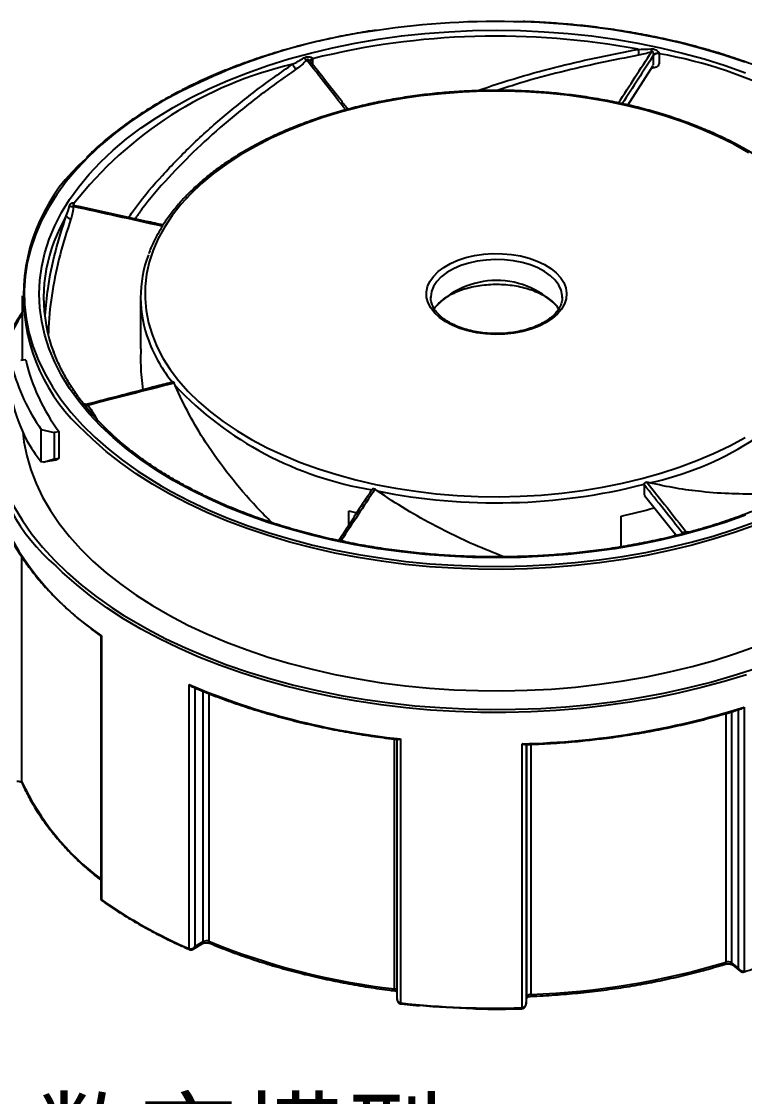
# Model space of a CAD drawing. Header units: millimetres. Extents: x 2517 to 6633, y 792 to 3241.
# Drawn here: x 2644.94 to 2671.76, y 892.76 to 932.67 of the extents above; entities that cross this region are included whole.
import ezdxf

# ---------------------------------------------------------------- set-up
doc = ezdxf.new("R2010")
doc.units = ezdxf.units.MM
doc.layers.add('实线', color=7, linetype='Continuous', lineweight=25)
doc.layers.add('文本', color=3, linetype='Continuous', lineweight=15)
doc.styles.get("Standard").update_dxf_attribs({"font": 'simfang.ttf'})

msp = doc.modelspace()

# ---------------------------------------------------------------- linework, layer by layer
at = {"layer": '实线'}
for p, q in [((2655.7384, 931.2834), (2655.7384, 931.0753)), ((2667.4317, 929.5667), (2668.3688, 931.0382)), ((2668.3851, 931.0954), (2668.3851, 931.4173)), ((2646.8792, 925.9036), (2646.8792, 925.8721)), ((2644.958, 922.4884), (2644.958, 920.0899)), ((2649.358, 922.4231), (2649.358, 920.5143)), ((2660.1183, 922.4459), (2660.118, 922.4231)), ((2664.998, 922.4231), (2664.9976, 922.4482)), ((2645.0953, 920.1111), (2644.9092, 920.0823)), ((2647.375, 918.3059), (2647.3079, 918.3852)), ((2647.6735, 918.0092), (2647.7343, 917.9023)), ((2645.6725, 917.5198), (2646.1516, 917.4058)), ((2645.6725, 916.3265), (2645.6725, 917.5198)), ((2646.3376, 917.4345), (2646.1516, 917.4058)), ((2646.1516, 917.4058), (2646.1516, 916.4309)), ((2646.3376, 916.4597), (2646.3376, 917.4345)), ((2645.7513, 916.3114), (2645.6725, 916.3265)), ((2645.7513, 916.3114), (2646.1516, 916.4309)), ((2646.2365, 916.3865), (2645.7513, 916.3114)), ((2646.1516, 916.4309), (2646.3376, 916.4597)), ((2668.0532, 915.0685), (2669.24, 913.5914)), ((2657.084, 913.9802), (2657.084, 914.5092)), ((2667.1807, 913.1668), (2667.1807, 914.3056)), ((2669.1716, 913.6764), (2669.1729, 913.5753)), ((2669.4581, 913.6452), (2669.4581, 913.6792)), ((2656.807, 913.4144), (2657.0032, 913.3376)), ((2644.9399, 912.8149), (2644.9399, 904.4648)), ((2647.8761, 909.867), (2647.8761, 900.1418)), ((2647.9119, 909.862), (2647.9119, 900.064)), ((2651.1621, 898.2521), (2651.1621, 908.0501)), ((2651.3738, 907.9303), (2651.3738, 898.3264)), ((2651.6831, 898.5113), (2651.6831, 907.8032)), ((2651.8922, 907.7202), (2651.8922, 898.5219)), ((2671.5406, 897.5123), (2671.5406, 907.1222)), ((2671.7479, 907.2191), (2671.7479, 897.4211)), ((2671.0744, 897.7476), (2671.0744, 906.9844)), ((2671.2789, 907.0447), (2671.2789, 897.7203)), ((2658.7722, 896.7536), (2658.7722, 906.0287)), ((2658.867, 906.0179), (2658.867, 896.3894)), ((2658.9968, 906.0364), (2658.9968, 896.2384)), ((2663.5041, 896.0565), (2663.5041, 905.8545)), ((2663.6557, 905.8263), (2663.6557, 896.2071)), ((2663.6867, 896.4635), (2663.6867, 905.8273)), ((2663.8351, 905.8325), (2663.8351, 896.5492)), ((2647.9222, 900.0335), (2647.9375, 900.0206)), ((2651.3019, 898.23), (2651.6501, 898.4382)), ((2651.3738, 898.3264), (2651.6831, 898.5113)), ((2671.2789, 897.7203), (2671.5406, 897.5123)), ((2671.3088, 897.6493), (2671.6006, 897.4175)), ((2671.7253, 897.3844), (2671.7465, 897.3891)), ((2663.6543, 896.1898), (2663.6859, 896.4507)), ((2663.6557, 896.2071), (2663.6867, 896.4635)), ((2663.6859, 896.4507), (2663.6867, 896.4635)), ((2658.9956, 896.2066), (2659.0175, 896.2022))]:
    msp.add_line(p, q, dxfattribs=at)
at = {"layer": '实线', "flags": 128}
for points in [[(2671.7698, 931.1569), (2670.9904, 931.4193), (2670.1886, 931.6581), (2669.3666, 931.8728), (2668.5266, 932.0628), (2667.6707, 932.2276), (2666.8013, 932.3667), (2665.9206, 932.4798), (2665.031, 932.5666), (2664.1349, 932.6268), (2663.5292, 932.6523)], [(2650.5654, 929.4769), (2651.2095, 929.8297), (2651.8847, 930.1626), (2652.5891, 930.4747), (2653.3209, 930.765), (2654.078, 931.0328), (2654.8583, 931.2774), (2655.6597, 931.4981), (2656.48, 931.6942), (2657.317, 931.8653), (2658.1684, 932.0109), (2659.0318, 932.1306), (2659.9048, 932.224), (2660.7852, 932.2909), (2661.6703, 932.3311), (2662.558, 932.3445), (2663.4456, 932.3311), (2664.3308, 932.2909), (2665.2111, 932.224), (2666.0841, 932.1306), (2666.9475, 932.0109), (2667.7989, 931.8653), (2668.6359, 931.6942), (2669.4562, 931.4981), (2670.2576, 931.2774), (2671.038, 931.0328), (2671.795, 930.765)], [(2668.3711, 931.0463), (2668.3821, 931.0695), (2668.3851, 931.0954), (2668.3851, 931.0954), (2668.3851, 931.0954)], [(2671.9155, 927.7965), (2671.3557, 928.1102), (2670.7643, 928.404), (2670.1436, 928.6768), (2669.4957, 928.9277), (2668.8229, 929.1559), (2668.1278, 929.3603), (2667.4127, 929.5404), (2666.6802, 929.6955), (2665.933, 929.8251), (2665.1736, 929.9286), (2664.405, 930.0057), (2663.6297, 930.0561), (2662.8506, 930.0797), (2662.0704, 930.0763), (2661.292, 930.046), (2660.5181, 929.9889), (2659.7515, 929.9052), (2658.9949, 929.7951), (2658.2511, 929.6591), (2657.5227, 929.4977), (2656.8124, 929.3115), (2656.1226, 929.101), (2655.4559, 928.8671), (2654.8145, 928.6106), (2654.2009, 928.3324), (2653.6173, 928.0336), (2653.0656, 927.7151), (2652.5479, 927.3781), (2652.066, 927.0239), (2651.6217, 926.6537), (2651.2165, 926.2688), (2650.852, 925.8706), (2650.5293, 925.4605), (2650.2497, 925.04), (2650.0142, 924.6106), (2649.8236, 924.1739), (2649.6785, 923.7314), (2649.5796, 923.2846), (2649.5271, 922.8352), (2649.5212, 922.3848), (2649.5621, 921.9351), (2649.6494, 921.4875), (2649.783, 921.0437), (2649.9623, 920.6054), (2650.1867, 920.174), (2650.4553, 919.7512), (2650.7673, 919.3384), (2651.1215, 918.9371), (2651.5167, 918.5487), (2651.9513, 918.1747), (2652.424, 917.8163), (2652.9329, 917.4749), (2653.4763, 917.1517), (2654.0521, 916.8479), (2654.6585, 916.5644), (2655.2931, 916.3024), (2655.9537, 916.0628), (2656.6379, 915.8464), (2657.3434, 915.654), (2658.0675, 915.4863), (2658.8077, 915.344), (2659.5613, 915.2274), (2660.3256, 915.137), (2661.0979, 915.0732), (2661.8755, 915.0362), (2662.6555, 915.0261), (2663.4352, 915.043), (2664.2117, 915.0867), (2664.9822, 915.1571), (2665.7442, 915.2541), (2666.4947, 915.3771), (2667.2311, 915.5259), (2667.9508, 915.6998), (2668.6511, 915.8983), (2669.3297, 916.1205), (2669.984, 916.3658), (2670.6118, 916.6333), (2671.2107, 916.922), (2671.7786, 917.2308)], [(2650.1695, 929.7055), (2649.5481, 929.3278), (2648.9613, 928.9322), (2648.4105, 928.5197), (2647.8973, 928.0914), (2647.4229, 927.6483), (2646.9887, 927.1918), (2646.5958, 926.723), (2646.2451, 926.2431), (2645.9378, 925.7534), (2645.6745, 925.2552), (2645.456, 924.7499), (2645.2828, 924.2387), (2645.1555, 923.7231), (2645.0743, 923.2044), (2645.0394, 922.684), (2645.051, 922.1632), (2645.1091, 921.6434), (2645.2134, 921.1261), (2645.3637, 920.6125), (2645.5596, 920.1041), (2645.8006, 919.6022), (2646.086, 919.1081), (2646.4151, 918.6232), (2646.787, 918.1487), (2647.2007, 917.6858), (2647.6552, 917.2359), (2648.1491, 916.8), (2648.6813, 916.3795), (2649.2503, 915.9753), (2649.8546, 915.5885), (2650.1196, 915.4309)], [(2671.795, 914.3425), (2671.038, 914.0747), (2670.2576, 913.8301), (2669.4562, 913.6094), (2668.6359, 913.4132), (2667.7989, 913.2421), (2666.9475, 913.0966), (2666.0841, 912.9769), (2665.2111, 912.8835), (2664.3308, 912.8166), (2663.4456, 912.7764), (2662.558, 912.7629), (2661.6703, 912.7764), (2660.7852, 912.8166), (2659.9048, 912.8835), (2659.0318, 912.9769), (2658.1684, 913.0966), (2657.317, 913.2421), (2656.48, 913.4132), (2655.6597, 913.6094), (2654.8583, 913.8301), (2654.078, 914.0747), (2653.3209, 914.3425), (2652.5891, 914.6328), (2651.8847, 914.9449), (2651.2095, 915.2778), (2650.5654, 915.6306), (2649.9542, 916.0024), (2649.3776, 916.3922), (2648.837, 916.7989), (2648.3341, 917.2213), (2647.8702, 917.6583), (2647.4465, 918.1088), (2647.0642, 918.5715), (2646.7244, 919.045), (2646.428, 919.5282), (2646.1759, 920.0197), (2645.9686, 920.5181), (2645.8068, 921.0221), (2645.6909, 921.5303), (2645.6212, 922.0413), (2645.598, 922.5537), (2645.6212, 923.0662), (2645.6909, 923.5772), (2645.8068, 924.0854), (2645.9686, 924.5894), (2646.1759, 925.0878), (2646.428, 925.5793), (2646.7244, 926.0625), (2647.0642, 926.536), (2647.4465, 926.9987), (2647.8702, 927.4491), (2648.3341, 927.8862), (2648.837, 928.3086), (2649.3776, 928.7153), (2649.9542, 929.1051), (2650.5654, 929.4769)], [(2646.8685, 925.8714), (2646.8708, 925.8888), (2646.8792, 925.9067)], [(2646.8792, 925.9036), (2646.8708, 925.8861), (2646.8685, 925.872)], [(2646.6005, 925.456), (2646.3465, 924.9677), (2646.143, 924.4875)], [(2664.3964, 921.4924), (2664.135, 921.3604), (2663.8454, 921.2497), (2663.5328, 921.1623), (2663.2029, 921.0997), (2662.8614, 921.0631), (2662.5145, 921.053), (2662.1684, 921.0697), (2661.8292, 921.113), (2661.5031, 921.1819), (2661.1958, 921.2753), (2660.9127, 921.3915), (2660.6591, 921.5285), (2660.4393, 921.6837), (2660.2573, 921.8545), (2660.1164, 922.0378), (2660.0191, 922.2302), (2659.967, 922.4285), (2659.9612, 922.629), (2660.0018, 922.8281), (2660.0879, 923.0223), (2660.2181, 923.2082), (2660.3901, 923.3824), (2660.6008, 923.5418), (2660.8464, 923.6836), (2661.1225, 923.8052), (2661.4243, 923.9045), (2661.7463, 923.9797), (2662.0827, 924.0294), (2662.4277, 924.0528), (2662.7749, 924.0495), (2663.1183, 924.0194), (2663.4517, 923.9632), (2663.7692, 923.8819), (2664.065, 923.7768), (2664.334, 923.6499), (2664.5712, 923.5035), (2664.7726, 923.3401), (2664.9344, 923.1627), (2665.0538, 922.9744), (2665.1286, 922.7786), (2665.1576, 922.5788), (2665.1402, 922.3786), (2665.0767, 922.1814), (2664.9683, 921.991), (2664.8168, 921.8105), (2664.6251, 921.6433), (2664.3964, 921.4924)], [(2664.9976, 922.4482), (2664.9946, 922.4968), (2664.9531, 922.6919), (2664.865, 922.8817), (2664.732, 923.0626), (2664.5567, 923.231), (2664.3425, 923.3837), (2664.0935, 923.5178), (2663.8147, 923.6305), (2663.5113, 923.7197), (2663.1895, 923.7837), (2662.8553, 923.8212), (2662.5154, 923.8315), (2662.1763, 923.8143), (2661.8446, 923.7701), (2661.5268, 923.6997), (2661.229, 923.6044), (2660.9572, 923.4862), (2660.7165, 923.3472), (2660.5116, 923.1903), (2660.3466, 923.0184), (2660.2246, 922.8349), (2660.148, 922.6434), (2660.1183, 922.4477), (2660.1183, 922.4459)], [(2644.958, 921.7965), (2644.813, 921.5656), (2644.5255, 921.0506), (2644.2829, 920.5279), (2644.0857, 919.9988), (2643.9345, 919.4648), (2643.8295, 918.927), (2643.7711, 918.3869), (2643.7594, 917.8458), (2643.7945, 917.305), (2643.8762, 916.766), (2644.0043, 916.2299), (2644.1786, 915.6982), (2644.3986, 915.1721), (2644.6637, 914.6531), (2644.9733, 914.1423), (2645.3266, 913.6411), (2645.7228, 913.1506), (2646.1608, 912.6722), (2646.6395, 912.207), (2647.1579, 911.7561), (2647.7145, 911.3207), (2648.3081, 910.9018), (2648.7412, 910.6213)], [(2647.6735, 918.0092), (2647.6461, 918.0027), (2647.6424, 918.0021)], [(2644.9838, 917.4303), (2645.0294, 917.0666), (2645.1342, 916.5469), (2645.2852, 916.031), (2645.482, 915.5203), (2645.7241, 915.0161), (2646.0108, 914.5198), (2646.3414, 914.0326), (2646.715, 913.5559), (2647.1306, 913.091), (2647.5871, 912.639), (2648.0834, 912.2011), (2648.618, 911.7787), (2649.1895, 911.3726), (2649.7966, 910.9841), (2650.4374, 910.6141), (2651.1105, 910.2637), (2651.8138, 909.9337), (2652.5457, 909.6251), (2653.3041, 909.3386), (2654.087, 909.0751), (2654.8925, 908.8352), (2655.7182, 908.6195), (2656.5621, 908.4286), (2657.4219, 908.2631), (2658.2953, 908.1234), (2659.18, 908.0097), (2660.0736, 907.9226), (2660.9739, 907.8621), (2661.8783, 907.8284), (2662.7846, 907.8217), (2663.6902, 907.8419), (2664.5929, 907.889), (2665.4901, 907.9628), (2666.3796, 908.0633), (2667.2589, 908.19), (2668.1258, 908.3427), (2668.9779, 908.5209), (2669.813, 908.7242), (2670.6289, 908.9521), (2671.4233, 909.204), (2672.1942, 909.4791)], [(2672.1942, 913.9864), (2671.4233, 913.7113), (2670.6289, 913.4594), (2669.813, 913.2316), (2668.9779, 913.0282), (2668.1258, 912.85), (2667.2589, 912.6973), (2666.3796, 912.5706), (2665.4901, 912.4701), (2664.5929, 912.3963), (2663.6902, 912.3492), (2662.7846, 912.329), (2661.8783, 912.3357), (2660.9739, 912.3694), (2660.0736, 912.4299), (2659.18, 912.5171), (2658.2953, 912.6307), (2657.4219, 912.7704), (2656.5621, 912.9359), (2655.7182, 913.1268), (2654.8925, 913.3425), (2654.087, 913.5824), (2653.3041, 913.8459), (2652.5457, 914.1324), (2651.8138, 914.441), (2651.1105, 914.771), (2650.4374, 915.1214), (2649.7966, 915.4914), (2649.1895, 915.8799), (2648.618, 916.286), (2648.0834, 916.7085), (2647.5871, 917.1463), (2647.3036, 917.4207)], [(2650.1196, 915.4309), (2650.4925, 915.2202), (2651.1625, 914.8714), (2651.8627, 914.5429), (2652.5912, 914.2357), (2653.3462, 913.9505), (2654.1255, 913.6882), (2654.9273, 913.4494), (2655.7493, 913.2347), (2656.5893, 913.0447), (2657.4452, 912.8799), (2658.3146, 912.7408), (2659.1953, 912.6277), (2660.0849, 912.5409), (2660.9811, 912.4807), (2661.8814, 912.4472), (2662.7835, 912.4405), (2663.6851, 912.4606), (2664.5836, 912.5075), (2665.4768, 912.581), (2666.3622, 912.681), (2667.2376, 912.8071), (2668.1005, 912.9591), (2668.9487, 913.1365), (2669.78, 913.339), (2670.5922, 913.5658), (2671.383, 913.8165), (2672.1504, 914.0903)], [(2657.084, 914.5092), (2657.3291, 914.4464), (2657.3792, 914.434)], [(2671.8289, 908.4211), (2671.0042, 908.1681), (2670.1589, 907.9389), (2669.2949, 907.7341), (2668.4144, 907.5542), (2667.5196, 907.3997), (2666.6127, 907.2709), (2665.6958, 907.1682), (2664.7713, 907.0918), (2663.8413, 907.0418), (2662.9082, 907.0185), (2661.9743, 907.0218), (2661.0417, 907.0518), (2660.1129, 907.1084), (2659.1901, 907.1914), (2658.2755, 907.3007), (2657.3714, 907.4359), (2656.48, 907.5968), (2655.6034, 907.783), (2654.7439, 907.9939), (2653.9035, 908.2291), (2653.0843, 908.4881), (2652.2882, 908.7701), (2651.5173, 909.0744), (2650.7734, 909.4005), (2650.0584, 909.7473), (2649.3739, 910.1142), (2648.7217, 910.5001), (2648.1034, 910.9042), (2647.5204, 911.3254), (2646.9743, 911.7628), (2646.4662, 912.2152), (2646.2115, 912.4621)], [(2648.7412, 910.6213), (2648.9371, 910.5006), (2649.5999, 910.1179), (2650.295, 909.7548), (2651.0205, 909.4122), (2651.7747, 909.0908), (2652.5558, 908.7916), (2653.3617, 908.5152), (2654.1904, 908.2624), (2655.04, 908.0337), (2655.9083, 907.8297), (2656.793, 907.651), (2657.6922, 907.4979), (2658.6034, 907.3709), (2659.5244, 907.2703), (2660.453, 907.1963), (2661.3869, 907.1492), (2662.3236, 907.1289), (2663.2609, 907.1357), (2664.1965, 907.1694), (2665.128, 907.23), (2666.0531, 907.3173), (2666.9695, 907.4311), (2667.875, 907.5712), (2668.7672, 907.7371), (2669.644, 907.9285), (2670.5032, 908.1449), (2671.3426, 908.3858), (2672.1602, 908.6505)], [(2644.9483, 904.4236), (2644.9429, 904.4397), (2644.9399, 904.4648)], [(2671.0463, 897.6762), (2671.0524, 897.6791), (2671.0618, 897.6887), (2671.0687, 897.7038), (2671.073, 897.7237), (2671.0744, 897.7476)], [(2671.7479, 897.4211), (2671.7456, 897.4088), (2671.7419, 897.3985), (2671.7369, 897.3906), (2671.7309, 897.3853), (2671.7254, 897.3831)], [(2671.7564, 897.4234), (2671.7556, 897.4114), (2671.7534, 897.4014), (2671.7498, 897.3939), (2671.745, 897.389), (2671.7419, 897.3875)], [(2659.0063, 896.2369), (2659.0066, 896.225), (2659.0074, 896.2153), (2659.0088, 896.2082), (2659.0107, 896.204), (2659.0125, 896.2027)]]:
    msp.add_lwpolyline(points, dxfattribs=at)
at = {"layer": '实线'}
for centre, radius, start, end in [((2662.5495, 902.81), 29.8584, 88.11963, 98.51201), ((2661.1927, 909.7369), 22.8091, 97.71695, 118.90001), ((2662.5712, 903.8829), 28.2427, 79.30682, 104.0006), ((2667.5709, 931.513), 0.27, 338.95261, 26.89872), ((2667.9352, 931.5286), 0.374, 2.53246, 19.52467), ((2668.5358, 931.2721), 0.21, 74.34891, 135.85442), ((2668.5334, 931.2726), 0.2071, 73.42095, 135.69977), ((2665.6945, 915.0034), 16.7238, 44.82307, 80.02112), ((2658.2747, 916.99), 14.4695, 103.12388, 141.95748), ((2656.0969, 931.7194), 1.2781, 209.93572, 220.09495), ((2655.6883, 931.5917), 0.3919, 224.96101, 244.65108), ((2655.7501, 931.1782), 0.1089, 96.15509, 168.39151), ((2655.7477, 931.1776), 0.1062, 95.00057, 169.07478), ((2651.7644, 922.4894), 6.7521, 131.16375, 228.65028), ((2646.7937, 925.5625), 0.2206, 208.87666, 264.62367), ((2646.8224, 926.0522), 0.2545, 246.4929, 277.27558), ((2651.5299, 922.4233), 5.7689, 159.03341, 200.69643), ((2653.8762, 922.4228), 4.5169, 159.44375, 200.94223), ((2662.5592, 919.9629), 3.0926, 41.39331, 138.80234), ((2650.8054, 917.8577), 7.0863, 145.60599, 229.58791), ((2655.0352, 922.8728), 5.7601, 201.00198, 218.81813), ((2651.6902, 921.7262), 7.3422, 194.84357, 214.95332), ((2652.0431, 921.7093), 7.1292, 192.95464, 216.84227), ((2665.8065, 926.8135), 11.5292, 282.10884, 322.25165), ((2660.0234, 928.0503), 12.9346, 223.47014, 260.71716), ((2647.3079, 918.5005), 0.1153, 270.01368, 313.71243), ((2662.5474, 936.9667), 22.1669, 258.51915, 284.32937), ((2653.623, 918.5001), 10.3553, 203.85719, 236.52968), ((2663.1178, 933.1755), 19.3023, 282.15089, 285.93596), ((2669.4122, 913.6401), 0.0603, 1.00363, 40.44823), ((2669.4127, 913.6413), 0.0599, 0.41303, 40.5849), ((2669.6634, 913.8056), 0.1077, 230.81428, 275.7338), ((2656.9036, 913.4071), 0.0968, 175.62883, 196.62157), ((2661.7846, 933.1306), 27.2372, 247.04572, 264.1254), ((2662.7921, 935.7383), 29.8923, 271.36471, 287.4337), ((2653.738, 908.5833), 9.7144, 205.08474, 232.8839), ((2647.9461, 900.0574), 0.0348, 169.04472, 225.4636), ((2647.9602, 900.0561), 0.0422, 175.80373, 231.42104), ((2658.3693, 915.0018), 18.2348, 235.02992, 246.69246), ((2651.6023, 898.5037), 0.0812, 306.08635, 5.36559), ((2651.7991, 898.2909), 0.2491, 68.05509, 117.74669), ((2651.9644, 898.5103), 0.0731, 170.84463, 236.76039), ((2661.7908, 922.7661), 26.187, 247.79038, 263.38072), ((2651.1909, 898.2494), 0.0369, 171.23306, 236.75585), ((2651.2039, 898.2506), 0.0418, 177.93123, 245.28045), ((2662.7804, 925.3863), 28.8564, 272.09458, 286.70382), ((2671.1482, 897.5206), 0.2387, 56.79629, 108.00134), ((2671.3655, 897.715), 0.0868, 176.51216, 229.18468), ((2658.8622, 896.7361), 0.0917, 169.02271, 213.78641), ((2658.7553, 896.5623), 0.192, 54.45334, 84.97745), ((2663.8178, 896.4078), 0.1425, 83.04542, 156.9781), ((2663.6094, 896.531), 0.2264, 347.36874, 4.61682), ((2659.0583, 896.2193), 0.0644, 162.77542, 192.41705), ((2662.5563, 928.4978), 32.4556, 263.72039, 271.6563), ((2662.5464, 928.2506), 32.2273, 264.94873, 268.46721), ((2663.3361, 896.0466), 0.1585, 351.03024, 3.2977), ((2663.698, 896.0746), 0.1948, 185.34567, 195.29697)]:
    msp.add_arc(centre, radius, start, end, dxfattribs=at)
for centre, major_axis, ratio, start_param, end_param in [((2662.558, 920.0699), (18.1599, -0.103), 0.5910425, 3.291666, 3.4287711), ((2662.558, 920.0356), (18.1585, 0.4526), 0.5080497, 3.4127571, 3.5058058), ((2662.558, 918.4434), (17.5825, 3.8816), 0.2020054, 2.6984372, 2.7135068), ((2648.0361, 900.1872), (0.1407, 0.1063), 0.7172505, 2.6448942, 3.3278001), ((2651.2587, 898.3906), (0.1407, 0.1063), 0.7172505, 3.5676911, 5.0185419), ((2651.2587, 898.3906), (0.0204, 0.1754), 0.7194871, 3.6500636, 4.4225022), ((2671.67, 897.5666), (0.1373, -0.1075), 0.7640538, 4.3089396, 5.7597904), ((2671.67, 897.5666), (-0.0125, 0.1763), 0.7779462, 1.8280789, 2.5017114), ((2659.027, 896.394), (0.1381, 0.0836), 0.9678817, 2.5419033, 3.9927541), ((2663.496, 896.2136), (0.1381, 0.0836), 0.9678817, 4.2326452, 5.683496)]:
    msp.add_ellipse(centre, major_axis=major_axis, ratio=ratio, start_param=start_param, end_param=end_param, dxfattribs=at)
for points, knots in [([(2665.2991, 932.5566), (2665.0631, 932.5769), (2664.5448, 932.6214), (2663.9603, 932.655), (2663.6124, 932.6628), (2663.5499, 932.6643)], [0, 0, 0, 0, 0.4066266, 0.8933152, 1, 1, 1, 1]), ([(2658.0999, 932.3476), (2658.0003, 932.3333), (2657.6236, 932.2791), (2656.9809, 932.1611), (2656.1744, 931.9938), (2655.3836, 931.8026), (2654.6095, 931.5897), (2653.8544, 931.3551), (2653.1197, 931.0995), (2652.4074, 930.8234), (2651.719, 930.5277), (2651.0567, 930.2126), (2650.5299, 929.9373), (2650.2278, 929.7654), (2650.1295, 929.7094)], [0, 0, 0, 0, 0.0331316, 0.1253457, 0.2175633, 0.3097849, 0.4020111, 0.4942424, 0.5864792, 0.6787218, 0.7709703, 0.8632248, 0.955485, 1, 1, 1, 1]), ([(2677.9747, 927.4036), (2677.8992, 927.4841), (2677.6872, 927.71), (2677.2986, 928.0681), (2676.8136, 928.4777), (2676.293, 928.8725), (2675.7404, 929.2522), (2675.1563, 929.6158), (2674.5425, 929.9624), (2673.9002, 930.2913), (2673.2312, 930.6016), (2672.5368, 930.8926), (2671.8189, 931.1637), (2671.0791, 931.4143), (2670.3191, 931.6436), (2669.5408, 931.8513), (2668.746, 932.0368), (2667.9366, 932.1996), (2667.1145, 932.34), (2666.2812, 932.4548), (2665.675, 932.5266), (2665.3456, 932.5529), (2665.2991, 932.5566)], [0, 0, 0, 0, 0.0295237, 0.0829361, 0.1363602, 0.1897924, 0.2432295, 0.2966692, 0.3501092, 0.4035482, 0.4569852, 0.5104198, 0.5638516, 0.6172805, 0.6707066, 0.7241299, 0.7775506, 0.830969, 0.8843852, 0.9377998, 0.9912128, 1, 1, 1, 1]), ([(2661.8243, 930.0963), (2662.3392, 930.2667), (2663.3703, 930.608), (2664.894, 931.015), (2666.3856, 931.361), (2667.3352, 931.5435), (2667.8116, 931.6351)], [0, 0, 0, 0, 0.2529662, 0.5065453, 0.752415, 1, 1, 1, 1]), ([(2667.0805, 929.6455), (2667.2879, 929.9666), (2667.6976, 930.6006), (2668.1069, 931.233), (2668.3089, 931.5451)], [0, 0, 0, 0, 0.5063331, 1, 1, 1, 1]), ([(2668.3089, 931.5451), (2668.2249, 931.5149), (2668.143, 931.4907), (2667.9813, 931.4485), (2667.9013, 931.4307), (2667.8228, 931.416)], [0, 0, 0, 0, 0.5, 0.5, 1, 1, 1, 1]), ([(2668.2877, 931.6536), (2668.3518, 931.6596), (2668.4164, 931.6461), (2668.4986, 931.5998), (2668.5243, 931.5805), (2668.558, 931.5451), (2668.5685, 931.5321), (2668.5854, 931.504), (2668.5919, 931.4881), (2668.5925, 931.4743)], [0, 0, 0, 0, 0.5, 0.5, 0.75, 0.75, 0.875, 0.875, 1, 1, 1, 1]), ([(2668.5925, 931.4711), (2668.5914, 931.3846), (2668.59, 931.2609), (2668.596, 931.1041), (2668.556, 931.0215), (2668.491, 930.9667), (2668.3979, 930.946), (2668.3337, 930.9354), (2668.2998, 930.9298)], [0, 0, 0, 0, 0.3576546, 0.5110312, 0.6310642, 0.7515682, 0.8687964, 1, 1, 1, 1]), ([(2668.3851, 931.4183), (2668.3849, 931.4329), (2668.384, 931.4524), (2668.3811, 931.4853), (2668.3793, 931.5002), (2668.3727, 931.5285), (2668.3692, 931.5429), (2668.3505, 931.5563), (2668.341, 931.5575), (2668.3239, 931.5535), (2668.3161, 931.5496), (2668.3089, 931.5451)], [0, 0, 0, 0, 0.25, 0.25, 0.5, 0.5, 0.75, 0.75, 0.875, 0.875, 1, 1, 1, 1]), ([(2648.9115, 925.3916), (2649.0078, 925.53), (2649.3849, 926.0721), (2650.166, 926.974), (2651.248, 928.0944), (2652.4308, 929.1527), (2653.6772, 930.1525), (2654.5509, 930.7711), (2654.9893, 931.0815)], [0, 0, 0, 0, 0.0634068, 0.2485053, 0.4389518, 0.6293984, 0.8140552, 1, 1, 1, 1]), ([(2655.5206, 931.2375), (2655.4633, 931.1735), (2655.3993, 931.1144), (2655.2645, 931.0013), (2655.1932, 930.9474), (2655.1191, 930.8962)], [0, 0, 0, 0, 0.5, 0.5, 1, 1, 1, 1]), ([(2655.411, 931.3147), (2655.4631, 931.3485), (2655.5254, 931.3653), (2655.6197, 931.3613), (2655.6512, 931.3556), (2655.6939, 931.3385), (2655.7075, 931.3313), (2655.7294, 931.3124), (2655.7379, 931.3001), (2655.7384, 931.2866)], [0, 0, 0, 0, 0.5, 0.5, 0.75, 0.75, 0.875, 0.875, 1, 1, 1, 1]), ([(2655.638, 931.2028), (2655.6366, 931.2048), (2655.6236, 931.2233), (2655.5976, 931.2439), (2655.5676, 931.2608), (2655.5505, 931.2638), (2655.5417, 931.2631), (2655.534, 931.2598), (2655.5256, 931.2516), (2655.5226, 931.2432), (2655.5206, 931.2375)], [0, 0, 0, 0, 0.0456149, 0.420842, 0.6252827, 0.6893958, 0.7399206, 0.7905635, 0.858501, 1, 1, 1, 1]), ([(2656.9636, 929.3869), (2656.7199, 929.7001), (2656.2391, 930.3179), (2655.7579, 930.9338), (2655.5206, 931.2375)], [0, 0, 0, 0, 0.5068547, 1, 1, 1, 1]), ([(2657.0453, 929.4102), (2656.9645, 929.5133), (2656.4955, 930.1121), (2656.0265, 930.7089), (2655.6382, 931.203)], [0, 0, 0, 0, 0.1721811, 1, 1, 1, 1]), ([(2667.8228, 931.416), (2667.3541, 931.3253), (2666.4134, 931.1432), (2664.9496, 930.8004), (2663.6682, 930.4619), (2662.8789, 930.2038), (2662.5864, 930.1082)], [0, 0, 0, 0, 0.27801779, 0.55797674, 0.83616835, 1, 1, 1, 1]), ([(2668.3851, 931.4173), (2668.1938, 931.1205), (2667.8071, 930.5205), (2667.4203, 929.9193), (2667.2249, 929.6155)], [0, 0, 0, 0, 0.4947759, 1, 1, 1, 1]), ([(2655.1191, 930.8962), (2654.6864, 930.5897), (2653.818, 929.9747), (2652.5909, 928.9909), (2651.4338, 927.9582), (2650.3654, 926.8588), (2649.5994, 925.9858), (2649.2287, 925.457), (2649.1468, 925.3401)], [0, 0, 0, 0, 0.1876277, 0.3765655, 0.5643105, 0.7520555, 0.9452084, 1, 1, 1, 1]), ([(2674.4956, 925.7054), (2674.4203, 925.7981), (2674.2389, 926.0216), (2673.9081, 926.3625), (2673.511, 926.7287), (2673.0777, 927.0808), (2672.6115, 927.4181), (2672.1134, 927.7394), (2671.5851, 928.0437), (2671.0283, 928.33), (2670.4448, 928.5976), (2669.8365, 928.8455), (2669.2053, 929.0731), (2668.5533, 929.2796), (2667.8824, 929.4644), (2667.1948, 929.627), (2666.4926, 929.7669), (2665.7781, 929.8837), (2665.0535, 929.9769), (2664.321, 930.0464), (2663.583, 930.0918), (2662.8419, 930.1132), (2662.0998, 930.1103), (2661.3591, 930.0833), (2660.6223, 930.0322), (2659.8915, 929.9571), (2659.1691, 929.8583), (2658.4573, 929.7361), (2657.7584, 929.5909), (2657.0745, 929.423), (2656.4079, 929.2331), (2655.7606, 929.0216), (2655.1346, 928.7892), (2654.532, 928.5365), (2653.9546, 928.2645), (2653.4042, 927.9738), (2652.8826, 927.6653), (2652.3915, 927.3399), (2651.9325, 926.9987), (2651.507, 926.6427), (2651.1169, 926.2729), (2650.7618, 925.8908), (2650.4489, 925.4965), (2650.2506, 925.2239), (2650.1682, 925.0808), (2650.165, 925.0753)], [0, 0, 0, 0, 0.0169611, 0.0408739, 0.0648096, 0.0887615, 0.1127238, 0.1366919, 0.1606621, 0.1846314, 0.2085984, 0.232562, 0.2565218, 0.2804777, 0.3044299, 0.3283784, 0.3523237, 0.3762661, 0.4002063, 0.4241445, 0.4480814, 0.4720176, 0.4959534, 0.5198894, 0.543826, 0.5677638, 0.5917033, 0.615645, 0.6395894, 0.6635371, 0.6874885, 0.7114442, 0.7354043, 0.7593693, 0.7833391, 0.8073135, 0.8312922, 0.8552739, 0.879257, 0.9032381, 0.9272133, 0.9511775, 0.9751245, 0.9990469, 1, 1, 1, 1]), ([(2650.1295, 929.7094), (2650.0238, 929.6475), (2649.7173, 929.4678), (2649.233, 929.1575), (2648.6877, 928.774), (2648.1766, 928.3749), (2647.7225, 927.9861), (2647.4564, 927.7244), (2647.3354, 927.6055)], [0, 0, 0, 0, 0.0982087, 0.284791, 0.4713934, 0.6579945, 0.8445869, 1, 1, 1, 1]), ([(2646.7209, 925.8188), (2646.7304, 925.8673), (2646.754, 925.9047), (2646.805, 925.9353), (2646.824, 925.9417), (2646.8507, 925.9412), (2646.8594, 925.9393), (2646.8735, 925.9291), (2646.879, 925.9202), (2646.8792, 925.9067)], [0, 0, 0, 0, 0.5, 0.5, 0.75, 0.75, 0.875, 0.875, 1, 1, 1, 1]), ([(2646.903, 925.8298), (2646.8978, 925.8315), (2646.8828, 925.8364), (2646.8633, 925.8362), (2646.8502, 925.8322), (2646.8455, 925.8282), (2646.8437, 925.8226), (2646.8457, 925.8129), (2646.851, 925.805), (2646.8546, 925.7997)], [0, 0, 0, 0, 0.1598981, 0.4564531, 0.5494503, 0.6227385, 0.6962003, 0.7947536, 1, 1, 1, 1]), ([(2646.9037, 925.8321), (2646.9007, 925.8325), (2646.8879, 925.8345), (2646.8689, 925.8612), (2646.8687, 925.87), (2646.8687, 925.8714)], [0, 0, 0, 0, 0.2074501, 0.8737852, 1, 1, 1, 1]), ([(2650.1893, 925.1112), (2649.983, 925.1566), (2648.8877, 925.3979), (2647.7925, 925.637), (2646.9034, 925.8312)], [0, 0, 0, 0, 0.1882868, 1, 1, 1, 1]), ([(2645.8177, 921.7546), (2645.8469, 922.0903), (2645.9153, 922.8754), (2646.1738, 924.1104), (2646.458, 925.0064), (2646.6005, 925.456)], [0, 0, 0, 0, 0.2712294, 0.6343482, 1, 1, 1, 1]), ([(2646.8546, 925.7997), (2646.8576, 925.7228), (2646.8491, 925.6463), (2646.8201, 925.494), (2646.7992, 925.418), (2646.773, 925.3429)], [0, 0, 0, 0, 0.5, 0.5, 1, 1, 1, 1]), ([(2650.1609, 925.0683), (2649.5965, 925.194), (2649.0321, 925.3192), (2648.4675, 925.444), (2647.9299, 925.5629), (2647.3923, 925.6814), (2646.8546, 925.7997)], [0, 0, 0, 0, 0.0022615971, 0.0022615971, 0.0022615971, 0.0044154381, 0.0044154381, 0.0044154381, 0.0044154381]), ([(2646.773, 925.3429), (2646.6292, 924.8988), (2646.3407, 924.0074), (2646.0778, 922.6651), (2645.9433, 921.688), (2645.9412, 921.1609), (2645.9409, 921.0816)], [0, 0, 0, 0, 0.3139971, 0.6301866, 0.94438, 1, 1, 1, 1]), ([(2650.165, 925.0753), (2650.0865, 924.9439), (2649.9263, 924.6759), (2649.7603, 924.3308), (2649.6841, 924.1164), (2649.6584, 924.0442)], [0, 0, 0, 0, 0.3894074, 0.7943282, 1, 1, 1, 1]), ([(2660.2519, 921.9967), (2660.2732, 922.0314), (2660.3272, 922.1195), (2660.4588, 922.2553), (2660.6376, 922.3996), (2660.8503, 922.5304), (2661.0917, 922.6454), (2661.3585, 922.7426), (2661.6461, 922.8198), (2661.9497, 922.8756), (2662.2641, 922.9088), (2662.5838, 922.9187), (2662.9031, 922.905), (2663.2163, 922.8681), (2663.518, 922.8086), (2663.8028, 922.7279), (2664.0658, 922.6277), (2664.3021, 922.5101), (2664.5086, 922.3779), (2664.6796, 922.2338), (2664.7992, 922.1059), (2664.8466, 922.0261), (2664.863, 921.9985)], [0, 0, 0, 0, 0.0343279, 0.0872385, 0.1394879, 0.1915037, 0.2434859, 0.2955214, 0.3476502, 0.399871, 0.452164, 0.5045015, 0.556853, 0.6091809, 0.6614485, 0.7136242, 0.7656793, 0.817594, 0.8693713, 0.9210645, 0.9727747, 1, 1, 1, 1]), ([(2664.3164, 921.5003), (2664.2775, 921.4787), (2664.164, 921.4158), (2663.9539, 921.3235), (2663.6815, 921.2314), (2663.3889, 921.1599), (2663.0819, 921.1101), (2662.7655, 921.0832), (2662.4454, 921.0797), (2662.1271, 921.0997), (2661.8165, 921.1428), (2661.5188, 921.2082), (2661.2395, 921.2944), (2660.9833, 921.3996), (2660.7547, 921.5214), (2660.5574, 921.6571), (2660.3945, 921.8038), (2660.2677, 921.9581), (2660.1787, 922.1174), (2660.1245, 922.2794), (2660.1205, 922.388), (2660.1185, 922.4427)], [0, 0, 0, 0, 0.0280529, 0.0817608, 0.1355799, 0.1894982, 0.2435072, 0.2975836, 0.3516977, 0.4058175, 0.4599009, 0.5139131, 0.5678217, 0.6215988, 0.6752283, 0.728724, 0.7821617, 0.8356596, 0.8895375, 0.9443363, 1, 1, 1, 1]), ([(2664.9974, 922.4448), (2664.9954, 922.389), (2664.9914, 922.2761), (2664.9333, 922.1072), (2664.8369, 921.9409), (2664.7007, 921.7829), (2664.5304, 921.6335), (2664.3881, 921.5449), (2664.3164, 921.5003)], [0, 0, 0, 0, 0.1694036, 0.3422844, 0.510722, 0.6747102, 0.836174, 1, 1, 1, 1]), ([(2647.2156, 918.5138), (2647.1676, 918.5738), (2647.0038, 918.7787), (2646.7641, 919.1379), (2646.4978, 919.5901), (2646.2843, 920.0182), (2646.1775, 920.2973), (2646.1301, 920.4211)], [0, 0, 0, 0, 0.09830705, 0.33540911, 0.57272248, 0.81029764, 1, 1, 1, 1]), ([(2649.4518, 918.9972), (2649.4168, 919.2997), (2649.3582, 919.805), (2649.3717, 920.3111), (2649.3771, 920.5142)], [0, 0, 0, 0, 0.5985947, 1, 1, 1, 1]), ([(2650.5655, 919.2859), (2650.3652, 919.2342), (2649.3016, 918.9592), (2648.2379, 918.6821), (2647.3746, 918.4572)], [0, 0, 0, 0, 0.1883191, 1, 1, 1, 1]), ([(2650.6045, 919.2456), (2650.0552, 919.105), (2649.5059, 918.9638), (2648.9567, 918.8223), (2648.4336, 918.6876), (2647.9105, 918.5525), (2647.3875, 918.4172)], [0, 0, 0, 0, 0.0022615971, 0.0022615971, 0.0022615971, 0.0044154381, 0.0044154381, 0.0044154381, 0.0044154381]), ([(2650.5656, 919.2854), (2650.5694, 919.2861), (2650.5778, 919.2875), (2650.5906, 919.2785), (2650.5996, 919.2634), (2650.6031, 919.2509), (2650.6045, 919.2456)], [0, 0, 0, 0, 0.2400456, 0.5320311, 0.8036522, 1, 1, 1, 1]), ([(2654.2212, 914.0668), (2654.0362, 914.2524), (2653.4816, 914.8086), (2652.6434, 915.7957), (2651.8124, 916.9523), (2651.1407, 918.0732), (2650.8048, 918.7914), (2650.6363, 919.1516)], [0, 0, 0, 0, 0.1221151, 0.3660512, 0.6123248, 0.8055834, 1, 1, 1, 1]), ([(2678.2689, 919.0232), (2678.1829, 918.896), (2677.9964, 918.6203), (2677.6626, 918.2066), (2677.2786, 917.7814), (2676.8572, 917.3679), (2676.4007, 916.9667), (2675.9099, 916.5788), (2675.3861, 916.2053), (2674.8304, 915.847), (2674.2442, 915.5048), (2673.629, 915.1797), (2672.9863, 914.8724), (2672.3176, 914.5838), (2671.6248, 914.3143), (2670.9087, 914.0659), (2670.2629, 913.8626), (2669.8488, 913.7514), (2669.6874, 913.7081)], [0, 0, 0, 0, 0.0553712, 0.1200334, 0.18464, 0.249204, 0.3137372, 0.3782497, 0.4427497, 0.5072436, 0.5717359, 0.6362295, 0.7007269, 0.7652301, 0.8297402, 0.8942577, 0.9587827, 1, 1, 1, 1]), ([(2647.3079, 918.3852), (2647.2964, 918.3976), (2647.2735, 918.4222), (2647.2474, 918.4542), (2647.227, 918.4842), (2647.2163, 918.5059), (2647.2126, 918.5097), (2647.2116, 918.5107)], [0, 0, 0, 0, 0.2128576, 0.4212676, 0.6220717, 0.9000984, 1, 1, 1, 1]), ([(2647.3737, 918.4585), (2647.3715, 918.4576), (2647.3519, 918.4491), (2647.3127, 918.452), (2647.2671, 918.4653), (2647.2335, 918.487), (2647.219, 918.5036), (2647.2126, 918.5109)], [0, 0, 0, 0, 0.0383525, 0.3498912, 0.6055705, 0.824941, 1, 1, 1, 1]), ([(2647.3751, 918.4557), (2647.3716, 918.4554), (2647.3621, 918.4546), (2647.3528, 918.4474), (2647.3513, 918.4399), (2647.3534, 918.4352), (2647.3585, 918.4305), (2647.3698, 918.424), (2647.3804, 918.4199), (2647.3875, 918.4172)], [0, 0, 0, 0, 0.1719161, 0.4642268, 0.5558961, 0.6281367, 0.7005464, 0.7976838, 1, 1, 1, 1]), ([(2656.7955, 913.3814), (2656.6555, 913.4103), (2656.2529, 913.4933), (2655.6041, 913.6549), (2654.8504, 913.8639), (2654.1167, 914.0952), (2653.4038, 914.3469), (2652.7137, 914.6186), (2652.0482, 914.9096), (2651.4089, 915.2191), (2650.7973, 915.5464), (2650.215, 915.8905), (2649.6634, 916.2506), (2649.1438, 916.6258), (2648.6577, 917.0151), (2648.205, 917.4173), (2647.7917, 917.8325), (2647.5163, 918.1302), (2647.3901, 918.2917), (2647.3773, 918.308)], [0, 0, 0, 0, 0.0341031, 0.0980601, 0.16201, 0.2259522, 0.289886, 0.3538112, 0.4177274, 0.4816348, 0.5455341, 0.6094262, 0.6733132, 0.737198, 0.8010832, 0.8649738, 0.9288765, 0.9927999, 1, 1, 1, 1]), ([(2647.3875, 918.4172), (2647.4491, 918.3556), (2647.5009, 918.2895), (2647.5948, 918.1528), (2647.6365, 918.0818), (2647.6735, 918.0092)], [0, 0, 0, 0, 0.5, 0.5, 1, 1, 1, 1]), ([(2668.0319, 915.4751), (2668.032, 915.4262), (2668.0324, 915.3148), (2668.0303, 915.1876), (2668.0332, 915.0962), (2668.049, 915.0767), (2668.0547, 915.0697)], [0, 0, 0, 0, 0.3524297, 0.803436, 0.9285045, 1, 1, 1, 1]), ([(2669.4581, 913.6792), (2669.2316, 913.9649), (2669.005, 914.2505), (2668.7784, 914.5358), (2668.5296, 914.8492), (2668.2807, 915.1623), (2668.0319, 915.4751)], [0.0002009624, 0.0002009624, 0.0002009624, 0.0002009624, 0.0022498948, 0.0022498948, 0.0022498948, 0.0045000334, 0.0045000334, 0.0045000334, 0.0045000334]), ([(2668.0336, 915.4895), (2668.0353, 915.4967), (2668.0379, 915.5045), (2668.0414, 915.5121), (2668.0449, 915.5197), (2668.0493, 915.5272), (2668.0545, 915.5341), (2668.0599, 915.5413), (2668.0662, 915.5479), (2668.0732, 915.5533), (2668.0804, 915.5587), (2668.0884, 915.563), (2668.0966, 915.5656), (2668.1043, 915.568), (2668.1124, 915.569), (2668.1201, 915.5685), (2668.1258, 915.5682), (2668.1313, 915.5671), (2668.1365, 915.5654)], [0, 0, 0, 0, 0.00003213243, 0.00003213243, 0.00003213243, 0.00006413439, 0.00006413439, 0.00006413439, 0.00009796916, 0.00009796916, 0.00009796916, 0.00013237075, 0.00013237075, 0.00013237075, 0.00016431008, 0.00016431008, 0.00016431008, 0.00018722294, 0.00018722294, 0.00018722294, 0.00018722294]), ([(2668.1365, 915.5654), (2668.3854, 915.2514), (2668.6344, 914.9369), (2668.8835, 914.6221), (2669.1207, 914.3223), (2669.358, 914.0223), (2669.5954, 913.7221)], [0, 0, 0, 0, 0.0022615971, 0.0022615971, 0.0022615971, 0.0044154381, 0.0044154381, 0.0044154381, 0.0044154381]), ([(2673.7281, 915.2375), (2673.6807, 915.2314), (2673.4589, 915.2033), (2672.9922, 915.1628), (2672.2449, 915.1232), (2671.3103, 915.1227), (2670.2586, 915.1949), (2669.2224, 915.3294), (2668.5581, 915.4703), (2668.225, 915.5409)], [0, 0, 0, 0, 0.037496, 0.1752061, 0.3129162, 0.5038348, 0.6965828, 0.8478382, 1, 1, 1, 1]), ([(2657.9436, 915.2996), (2657.8671, 915.1824), (2657.4633, 914.5637), (2657.0595, 913.943), (2656.7322, 913.4399)], [0, 0, 0, 0, 0.1893976, 1, 1, 1, 1]), ([(2658.0502, 915.3094), (2657.8378, 914.9866), (2657.6255, 914.6633), (2657.4132, 914.3398), (2657.2111, 914.0316), (2657.009, 913.7231), (2656.807, 913.4144)], [0, 0, 0, 0, 0.0022615971, 0.0022615971, 0.0022615971, 0.0044154381, 0.0044154381, 0.0044154381, 0.0044154381]), ([(2657.9442, 915.2993), (2657.9449, 915.3007), (2657.9485, 915.3085), (2657.963, 915.3196), (2657.9856, 915.3293), (2658.0115, 915.3299), (2658.0338, 915.3221), (2658.0454, 915.3131), (2658.0502, 915.3094)], [0, 0, 0, 0, 0.0465016, 0.2433113, 0.4511406, 0.6620177, 0.8581927, 1, 1, 1, 1]), ([(2662.8263, 912.7948), (2662.4645, 912.9391), (2661.6192, 913.2762), (2660.4051, 913.8698), (2659.1972, 914.5391), (2658.49, 915.0081), (2658.1353, 915.2433)], [0, 0, 0, 0, 0.2252551, 0.52622449, 0.76240465, 1, 1, 1, 1]), ([(2644.1647, 914.2733), (2644.1938, 914.2013), (2644.2907, 913.9624), (2644.4854, 913.5609), (2644.7625, 913.0722), (2645.0798, 912.5916), (2645.4356, 912.1202), (2645.8294, 911.659), (2646.2602, 911.2091), (2646.7269, 910.7714), (2647.2293, 910.3472), (2647.6198, 910.0464), (2647.8424, 909.8873), (2647.8788, 909.8614)], [0, 0, 0, 0, 0.0446914, 0.1484116, 0.2521764, 0.3559973, 0.4598688, 0.563784, 0.6677348, 0.7717135, 0.8757126, 0.9797259, 1, 1, 1, 1]), ([(2669.6874, 913.7081), (2669.5967, 913.6828), (2669.255, 913.5877), (2668.6443, 913.4452), (2667.8576, 913.281), (2667.0565, 913.1409), (2666.2445, 913.0236), (2665.4232, 912.9298), (2664.5948, 912.8595), (2663.7613, 912.8131), (2662.9248, 912.7906), (2662.0874, 912.7921), (2661.2511, 912.8176), (2660.4181, 912.8669), (2659.5905, 912.9402), (2658.77, 913.0367), (2657.9599, 913.1578), (2657.3006, 913.2725), (2656.9174, 913.3551), (2656.7955, 913.3814)], [0, 0, 0, 0, 0.0228165, 0.0859759, 0.1491415, 0.2123128, 0.2754889, 0.3386692, 0.4018528, 0.4650389, 0.5282265, 0.5914151, 0.6546036, 0.7177908, 0.780976, 0.8441583, 0.9073369, 0.9705108, 1, 1, 1, 1]), ([(2669.4582, 913.6803), (2669.4585, 913.6948), (2669.4691, 913.7007), (2669.4913, 913.7066), (2669.5037, 913.7068), (2669.531, 913.7062), (2669.546, 913.7046), (2669.5723, 913.7075), (2669.5807, 913.7101), (2669.5907, 913.7162), (2669.5933, 913.7193), (2669.5954, 913.7221)], [0, 0, 0, 0, 0.25, 0.25, 0.5, 0.5, 0.75, 0.75, 0.875, 0.875, 1, 1, 1, 1]), ([(2669.5954, 913.7221), (2669.6471, 913.7271), (2669.6988, 913.7322), (2669.7605, 913.7282), (2669.7606, 913.7282)], [0, 0, 0, 0, 0.99846, 1, 1, 1, 1]), ([(2656.7317, 913.4402), (2656.7308, 913.4386), (2656.7245, 913.4273), (2656.7016, 913.4089), (2656.6863, 913.4047), (2656.6811, 913.4033)], [0, 0, 0, 0, 0.0960545, 0.6931682, 1, 1, 1, 1]), ([(2656.7326, 913.4396), (2656.7329, 913.4403), (2656.7345, 913.4434), (2656.739, 913.4335), (2656.7493, 913.4227), (2656.7603, 913.4173), (2656.768, 913.415), (2656.777, 913.4136), (2656.791, 913.4132), (2656.8006, 913.4139), (2656.807, 913.4144)], [0, 0, 0, 0, 0.0894168, 0.4474301, 0.6424866, 0.7036547, 0.7518595, 0.8001783, 0.8650009, 1, 1, 1, 1]), ([(2647.9119, 909.862), (2647.9116, 909.862), (2647.9064, 909.8609), (2647.8909, 909.8581), (2647.8837, 909.8599), (2647.8786, 909.8612)], [0, 0, 0, 0, 0.023315, 0.3123518, 1, 1, 1, 1]), ([(2651.2508, 907.9837), (2651.2465, 907.9851), (2651.2212, 907.9933), (2651.1922, 908.0186), (2651.1693, 908.0419), (2651.1626, 908.0496), (2651.1621, 908.0501)], [0, 0, 0, 0, 0.1231514, 0.7295506, 0.9798132, 1, 1, 1, 1]), ([(2651.2506, 907.9831), (2651.3376, 907.9455), (2651.6618, 907.8055), (2652.2409, 907.5773), (2652.9953, 907.3066), (2653.7713, 907.0571), (2654.5666, 906.829), (2655.3795, 906.6227), (2656.2082, 906.4388), (2657.0509, 906.2775), (2657.9059, 906.1398), (2658.5271, 906.0562), (2658.8626, 906.0184), (2658.9078, 906.0133)], [0, 0, 0, 0, 0.0385676, 0.1435909, 0.2486156, 0.3536351, 0.4586496, 0.5636593, 0.6686647, 0.773666, 0.8786638, 0.9836585, 1, 1, 1, 1]), ([(2666.3666, 906.0335), (2666.4276, 906.0401), (2666.7792, 906.0784), (2667.4132, 906.1714), (2668.2659, 906.3133), (2669.1053, 906.4804), (2669.9305, 906.6694), (2670.739, 906.8813), (2671.3097, 907.0483), (2671.6105, 907.1443), (2671.6522, 907.1577)], [0, 0, 0, 0, 0.03291134, 0.18986145, 0.34681587, 0.50377539, 0.66074094, 0.8177132, 0.97469281, 1, 1, 1, 1]), ([(2671.7479, 907.2191), (2671.7474, 907.2186), (2671.7401, 907.2115), (2671.7155, 907.19), (2671.6837, 907.1666), (2671.6574, 907.1603), (2671.6518, 907.1589)], [0, 0, 0, 0, 0.0194285, 0.2603039, 0.8439457, 1, 1, 1, 1]), ([(2658.9968, 906.0364), (2658.9962, 906.0361), (2658.988, 906.0323), (2658.9622, 906.0214), (2658.931, 906.0107), (2658.9128, 906.0139), (2658.9079, 906.0147)], [0, 0, 0, 0, 0.0184307, 0.2468635, 0.800363, 1, 1, 1, 1]), ([(2664.4772, 905.8663), (2664.5848, 905.872), (2664.9869, 905.8931), (2665.6182, 905.9472), (2666.1374, 906.007), (2666.3666, 906.0335)], [0, 0, 0, 0, 0.1694557, 0.6333651, 1, 1, 1, 1]), ([(2663.6006, 905.8254), (2663.5946, 905.8249), (2663.573, 905.8232), (2663.5396, 905.8366), (2663.513, 905.8496), (2663.5047, 905.8541), (2663.5041, 905.8545)], [0, 0, 0, 0, 0.2113042, 0.7567424, 0.981847, 1, 1, 1, 1]), ([(2663.6007, 905.8244), (2663.7061, 905.8276), (2663.9989, 905.8366), (2664.2906, 905.8547), (2664.4772, 905.8663)], [0, 0, 0, 0, 0.3599415, 1, 1, 1, 1]), ([(2644.7609, 904.4664), (2644.7751, 904.4668), (2644.8111, 904.4678), (2644.8652, 904.4602), (2644.9124, 904.445), (2644.9417, 904.4292), (2644.951, 904.4186), (2644.9498, 904.4207), (2644.9496, 904.421)], [0, 0, 0, 0, 0.1480516, 0.3767686, 0.5765542, 0.7585728, 0.9547588, 1, 1, 1, 1]), ([(2644.9483, 904.4236), (2644.9871, 904.3368), (2645.0991, 904.0864), (2645.3151, 903.6774), (2645.6088, 903.2003), (2645.942, 902.7319), (2646.3136, 902.2735), (2646.7223, 901.8257), (2647.1693, 901.3908), (2647.5545, 901.0466), (2647.8017, 900.8527), (2647.8761, 900.7943)], [0, 0, 0, 0, 0.0664866, 0.1917786, 0.3171727, 0.4427026, 0.5683526, 0.6941033, 0.8199339, 0.9458249, 1, 1, 1, 1]), ([(2647.878, 900.1469), (2647.8773, 900.1426), (2647.8736, 900.1204), (2647.8844, 900.0827), (2647.9036, 900.0494), (2647.9184, 900.0357), (2647.9217, 900.0326)], [0, 0, 0, 0, 0.10059743, 0.52466079, 0.89341961, 1, 1, 1, 1]), ([(2647.9338, 900.0231), (2648.0333, 899.9537), (2648.3217, 899.7523), (2648.8233, 899.4311), (2649.4476, 899.0655), (2650.1016, 898.7178), (2650.6791, 898.4371), (2651.0422, 898.2756), (2651.1707, 898.2185)], [0, 0, 0, 0, 0.1037561, 0.3008322, 0.4979194, 0.6950043, 0.8920836, 1, 1, 1, 1]), ([(2671.7419, 897.3875), (2671.8774, 897.4319), (2672.2703, 897.5607), (2672.9045, 897.7898), (2673.6359, 898.0809), (2674.3423, 898.3922), (2674.9213, 898.6718), (2675.2598, 898.8502), (2675.3796, 898.9133)], [0, 0, 0, 0, 0.103727, 0.3008025, 0.4979012, 0.6950114, 0.8921329, 1, 1, 1, 1]), ([(2651.6501, 898.4382), (2651.6574, 898.4421), (2651.6745, 898.4513), (2651.7184, 898.465), (2651.7773, 898.4731), (2651.8426, 898.4712), (2651.8937, 898.4609), (2651.9168, 898.452), (2651.9243, 898.4491)], [0, 0, 0, 0, 0.12873, 0.3020167, 0.4928062, 0.6963849, 0.901861, 1, 1, 1, 1]), ([(2651.9243, 898.4491), (2652.0489, 898.3978), (2652.4101, 898.2489), (2653.026, 898.0177), (2653.7779, 897.7629), (2654.5502, 897.5297), (2655.3408, 897.3181), (2656.1478, 897.1288), (2656.9696, 896.962), (2657.7895, 896.8211), (2658.3975, 896.7337), (2658.726, 896.6926), (2658.786, 896.6851)], [0, 0, 0, 0, 0.06064336, 0.17581074, 0.29097303, 0.4061236, 0.52126272, 0.63639129, 0.75151013, 0.86662034, 0.97566755, 1, 1, 1, 1]), ([(2651.1664, 898.2205), (2651.1703, 898.2186), (2651.1769, 898.2154), (2651.1839, 898.214), (2651.1866, 898.2135)], [0, 0, 0, 0, 0.603729, 1, 1, 1, 1]), ([(2651.1864, 898.2126), (2651.2019, 898.2097), (2651.2319, 898.2041), (2651.2727, 898.2134), (2651.2938, 898.2269), (2651.3023, 898.2323)], [0, 0, 0, 0, 0.3869336, 0.750858, 1, 1, 1, 1]), ([(2663.8303, 896.4815), (2663.9826, 896.4884), (2664.424, 896.5083), (2665.1517, 896.5596), (2666.0099, 896.6433), (2666.8603, 896.7511), (2667.7008, 896.8822), (2668.5296, 897.0366), (2669.3447, 897.2138), (2670.1302, 897.4101), (2670.6939, 897.569), (2670.9918, 897.6596), (2671.0463, 897.6762)], [0, 0, 0, 0, 0.060613, 0.1757135, 0.2908249, 0.4059412, 0.5210635, 0.6361932, 0.7513318, 0.8664804, 0.9755859, 1, 1, 1, 1]), ([(2671.0463, 897.6762), (2671.0581, 897.6793), (2671.0876, 897.6872), (2671.1449, 897.6924), (2671.21, 897.6879), (2671.2641, 897.674), (2671.2961, 897.6586), (2671.3054, 897.6518), (2671.3088, 897.6493)], [0, 0, 0, 0, 0.1306282, 0.32542, 0.530645, 0.7347005, 0.9010981, 1, 1, 1, 1]), ([(2671.5987, 897.4226), (2671.6043, 897.4169), (2671.6231, 897.3977), (2671.6647, 897.3822), (2671.7032, 897.379), (2671.7223, 897.3826), (2671.7254, 897.3831)], [0, 0, 0, 0, 0.17068561, 0.57667172, 0.93029992, 1, 1, 1, 1]), ([(2658.786, 896.6851), (2658.7994, 896.6831), (2658.8307, 896.6783), (2658.8538, 896.669), (2658.867, 896.6638)], [0, 0, 0, 0, 0.4300149, 1, 1, 1, 1]), ([(2658.8673, 896.4012), (2658.8678, 896.3807), (2658.8689, 896.3366), (2658.8935, 896.2764), (2658.9341, 896.2308), (2658.9709, 896.2113), (2658.9915, 896.2064), (2658.9954, 896.2055)], [0, 0, 0, 0, 0.2417125, 0.5211996, 0.7499251, 0.952926, 1, 1, 1, 1]), ([(2663.6822, 896.4368), (2663.6818, 896.4362), (2663.6807, 896.4344), (2663.6936, 896.4467), (2663.7246, 896.462), (2663.7719, 896.4765), (2663.8104, 896.4798), (2663.8303, 896.4815)], [0, 0, 0, 0, 0.1075053, 0.3150975, 0.5279509, 0.7554641, 1, 1, 1, 1]), ([(2659.0125, 896.2027), (2659.1655, 896.1858), (2659.3943, 896.1606), (2659.6251, 896.1425), (2659.7017, 896.1365)], [0, 0, 0, 0, 0.668349, 1, 1, 1, 1]), ([(2661.6844, 896.0232), (2661.8296, 896.0187), (2662.2701, 896.0051), (2662.8737, 896.0073), (2663.3309, 896.018), (2663.4927, 896.0219)], [0, 0, 0, 0, 0.2411183, 0.7314968, 1, 1, 1, 1]), ([(2663.4878, 896.0218), (2663.4923, 896.0218), (2663.4998, 896.0217), (2663.5072, 896.0234), (2663.5101, 896.024)], [0, 0, 0, 0, 0.6068259, 1, 1, 1, 1]), ([(2663.5101, 896.0232), (2663.5271, 896.0273), (2663.561, 896.0355), (2663.6041, 896.0703), (2663.638, 896.1203), (2663.6528, 896.1689), (2663.6552, 896.1993), (2663.6558, 896.2063)], [0, 0, 0, 0, 0.2048868, 0.4079799, 0.6376814, 0.9154808, 1, 1, 1, 1])]:
    msp.add_open_spline(points, degree=3, knots=knots, dxfattribs=at)
for points in [[(2667.8116, 931.6351), (2667.9674, 931.6348), (2668.1254, 931.6384), (2668.2877, 931.6536)], [(2668.3851, 931.4173), (2668.3851, 931.4176), (2668.3851, 931.418), (2668.3851, 931.4183)], [(2668.5925, 931.4743), (2668.5925, 931.4732), (2668.5925, 931.4722), (2668.5925, 931.4711)], [(2654.9893, 931.0815), (2655.1357, 931.1534), (2655.2792, 931.2292), (2655.411, 931.3147)], [(2655.7384, 931.2866), (2655.7384, 931.2855), (2655.7384, 931.2845), (2655.7384, 931.2834)], [(2646.8792, 925.9067), (2646.8792, 925.9057), (2646.8792, 925.9047), (2646.8792, 925.9036)], [(2646.6005, 925.456), (2646.6518, 925.5751), (2646.6967, 925.696), (2646.7209, 925.8188)], [(2650.6363, 919.1516), (2650.6228, 919.1825), (2650.6121, 919.2138), (2650.6045, 919.2456)], [(2668.0319, 915.4751), (2668.0319, 915.4797), (2668.0325, 915.4846), (2668.0336, 915.4895)], [(2668.225, 915.5409), (2668.1965, 915.5475), (2668.167, 915.5556), (2668.1365, 915.5654)], [(2658.1353, 915.2433), (2658.1055, 915.2639), (2658.0771, 915.2858), (2658.0502, 915.3094)], [(2669.4581, 913.6792), (2669.4581, 913.6796), (2669.4581, 913.6799), (2669.4582, 913.6803)], [(2647.9119, 900.064), (2647.914, 900.0623), (2647.916, 900.0607), (2647.9181, 900.0592)], [(2651.1544, 898.255), (2651.157, 898.2539), (2651.1596, 898.2529), (2651.1621, 898.2521)], [(2671.7479, 897.4211), (2671.7507, 897.4217), (2671.7536, 897.4224), (2671.7564, 897.4234)], [(2658.9968, 896.2384), (2658.9999, 896.2377), (2659.0031, 896.2372), (2659.0063, 896.2369)], [(2663.4944, 896.0557), (2663.4976, 896.0558), (2663.5009, 896.056), (2663.5041, 896.0565)]]:
    msp.add_open_spline(points, degree=3, dxfattribs=at)

# ---------------------------------------------------------------- texts
at = {"layer": '文本', "insert": (2586.2235, 886.3042), "char_height": 2.800224, "width": 126.234188, "attachment_point": 4}
msp.add_mtext('技术要求\\P1.拔模斜度：0.5°\\P2.导风槽扇叶数量：8，尺寸详见3D数字模型\\P3.其它未注尺寸详见：3D数字模型\\P4.与前端风罩配合间隙：小于0.05\\P5.轴承室{\\fISOCPEUR|b0|i0|c0|p34;%%C}8 与轴承693（尺寸3*8*4） 配合间隙：小于0.03\\P6.塑料件上，作“穴数标记”', dxfattribs=at)

doc.saveas('drawing.dxf')
